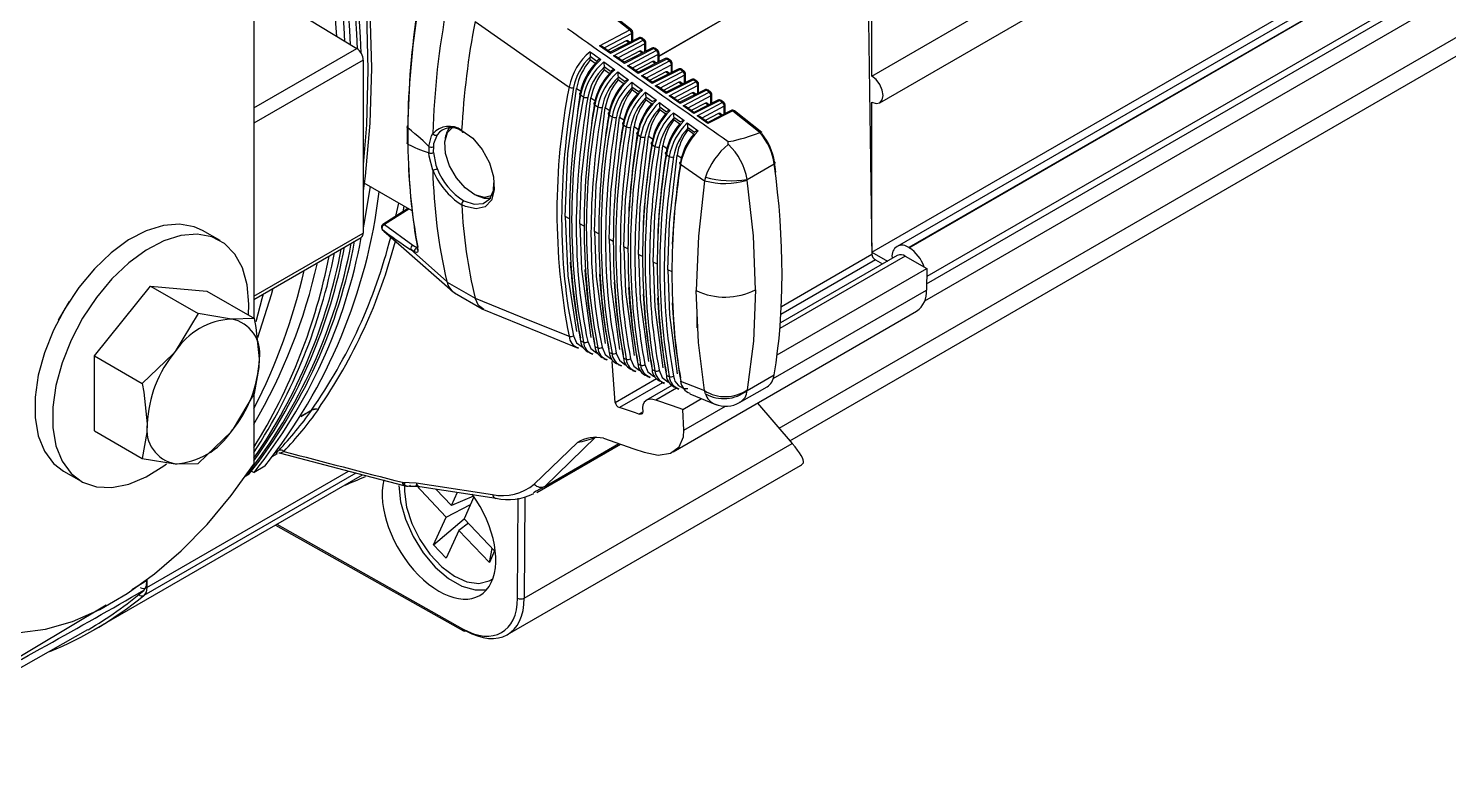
# Model space of a CAD drawing. Extents: x 6 to 134, y 1 to 99.
# Drawn here: x 20.308 to 24.779, y 10.179 to 12.484 of the extents above; entities that cross this region are included whole.
import ezdxf

# ---------------------------------------------------------------- set-up
doc = ezdxf.new("R2010")
doc.units = 0
doc.header["$MEASUREMENT"] = 0
doc.layers.add('OBJECT', color=7, linetype='CONTINUOUS')

msp = doc.modelspace()

# ---------------------------------------------------------------- linework, layer by layer
at = {"layer": 'OBJECT'}
for p, q in [((21.018, 18.439), (21.018, 11.5714)), ((22.9636, 11.7798), (27.0331, 14.1291)), ((27.0651, 14.1198), (23.0425, 11.7977)), ((27.0907, 14.1093), (23.08, 11.7939)), ((23.0806, 11.7936), (27.0913, 14.1089)), ((23.1296, 11.6263), (27.372, 14.0754)), ((27.1863, 14.0413), (23.1359, 11.703)), ((22.6715, 11.2257), (27.5026, 14.0145)), ((22.7055, 11.1861), (27.5728, 13.9959)), ((23.1355, 11.6805), (27.2051, 14.0298)), ((22.9633, 12.3341), (24.7498, 13.3654)), ((22.9883, 12.2499), (24.7772, 13.2826)), ((22.2935, 12.3973), (22.9484, 12.7754)), ((22.2935, 12.397), (22.9487, 12.7753)), ((22.9487, 12.7753), (22.9637, 11.7735)), ((22.9633, 12.3341), (22.9633, 12.7423)), ((21.928, 12.6954), (22.2016, 12.4798)), ((22.2066, 12.4799), (21.9328, 12.6956)), ((21.1186, 12.5561), (21.3417, 12.4206)), ((22.1063, 12.4296), (22.2016, 12.4798)), ((22.1403, 12.4051), (22.1063, 12.4296)), ((22.2075, 12.468), (22.1212, 12.4225)), ((22.1899, 12.4454), (22.1319, 12.4148)), ((22.2296, 12.4543), (22.14, 12.409)), ((22.2354, 12.4532), (22.1403, 12.4051)), ((22.1502, 12.3981), (22.2431, 12.4471)), ((22.249, 12.4352), (22.1651, 12.391)), ((22.1985, 12.4386), (22.1899, 12.4454)), ((22.2016, 12.4401), (22.1949, 12.4454)), ((22.2075, 12.4431), (22.2075, 12.468)), ((22.2104, 12.4446), (22.2104, 12.472)), ((22.2431, 12.4471), (22.2354, 12.4532)), ((22.2481, 12.4471), (22.2403, 12.4532)), ((22.249, 12.4104), (22.249, 12.4352)), ((22.2519, 12.4119), (22.2519, 12.4393)), ((21.018, 12.2337), (21.3417, 12.4206)), ((21.3623, 12.3842), (21.018, 12.1854)), ((21.3623, 12.3842), (21.3623, 11.8399)), ((22.0972, 12.3802), (22.0767, 12.3952)), ((22.0767, 12.385), (22.0767, 12.394)), ((22.0967, 12.3706), (22.0767, 12.385)), ((22.14, 12.409), (22.1159, 12.4263)), ((22.1842, 12.3736), (22.1502, 12.3981)), ((22.1839, 12.3774), (22.1597, 12.3948)), ((22.2315, 12.4126), (22.1758, 12.3833)), ((22.2711, 12.4216), (22.1838, 12.3775)), ((22.2769, 12.4205), (22.1842, 12.3736)), ((22.194, 12.3665), (22.2847, 12.4143)), ((22.2906, 12.4025), (22.2089, 12.3594)), ((22.3126, 12.3889), (22.2277, 12.3459)), ((22.3184, 12.3878), (22.228, 12.3421)), ((22.24, 12.4059), (22.2315, 12.4126)), ((22.2431, 12.4074), (22.2364, 12.4127)), ((22.2847, 12.4143), (22.2769, 12.4205)), ((22.2896, 12.4144), (22.2818, 12.4205)), ((22.2906, 12.3778), (22.2906, 12.4025)), ((22.2935, 12.3792), (22.2935, 12.4065)), ((22.3262, 12.3816), (22.3184, 12.3878)), ((22.3312, 12.3817), (22.3233, 12.3878)), ((22.1411, 12.3484), (22.1205, 12.3633)), ((22.1206, 12.3535), (22.1206, 12.362)), ((22.1406, 12.3391), (22.1206, 12.3535)), ((22.228, 12.3421), (22.194, 12.3665)), ((22.2277, 12.3459), (22.2036, 12.3633)), ((22.273, 12.3799), (22.2196, 12.3517)), ((22.2378, 12.335), (22.3262, 12.3816)), ((22.3321, 12.3698), (22.2528, 12.3279)), ((22.3146, 12.3472), (22.2635, 12.3202)), ((22.3541, 12.3562), (22.2715, 12.3144)), ((22.3599, 12.3551), (22.2718, 12.3106)), ((22.2815, 12.3732), (22.273, 12.3799)), ((22.2846, 12.3747), (22.278, 12.3799)), ((22.2817, 12.3035), (22.3678, 12.3489)), ((22.323, 12.3405), (22.3146, 12.3472)), ((22.3261, 12.342), (22.3195, 12.3472)), ((22.3321, 12.3451), (22.3321, 12.3698)), ((22.335, 12.3465), (22.335, 12.3738)), ((22.3678, 12.3489), (22.3599, 12.3551)), ((22.3727, 12.3489), (22.3648, 12.3551)), ((22.3765, 12.3138), (22.3765, 12.3411)), ((22.0338, 12.2952), (22.0491, 12.2851)), ((22.185, 12.3165), (22.1643, 12.3315)), ((22.1644, 12.322), (22.1644, 12.33)), ((22.1844, 12.3076), (22.1644, 12.322)), ((22.2289, 12.2845), (22.2082, 12.2996)), ((22.2083, 12.2904), (22.2083, 12.298)), ((22.2718, 12.3106), (22.2378, 12.335)), ((22.2715, 12.3144), (22.2474, 12.3318)), ((22.3157, 12.279), (22.2817, 12.3035)), ((22.3154, 12.2829), (22.2912, 12.3002)), ((22.3737, 12.337), (22.2966, 12.2964)), ((22.3561, 12.3144), (22.3073, 12.2887)), ((22.3957, 12.3235), (22.3154, 12.2829)), ((22.4014, 12.3224), (22.3157, 12.279)), ((22.3255, 12.272), (22.4093, 12.3161)), ((22.4152, 12.3043), (22.3404, 12.2649)), ((22.3645, 12.3078), (22.3561, 12.3144)), ((22.3676, 12.3093), (22.3611, 12.3145)), ((22.3737, 12.3124), (22.3737, 12.337)), ((22.4093, 12.3161), (22.4014, 12.3224)), ((22.4143, 12.3162), (22.4064, 12.3224)), ((22.4152, 12.2797), (22.4152, 12.3043)), ((22.4181, 12.2812), (22.4181, 12.3083)), ((22.0464, 12.2745), (22.0554, 12.2682)), ((22.079, 12.2651), (22.0942, 12.255)), ((22.2282, 12.2761), (22.2083, 12.2904)), ((22.2728, 12.2525), (22.252, 12.2677)), ((22.2521, 12.2589), (22.2521, 12.2659)), ((22.2721, 12.2446), (22.2521, 12.2589)), ((22.3595, 12.2475), (22.3255, 12.272)), ((22.3592, 12.2513), (22.3351, 12.2687)), ((22.3976, 12.2817), (22.3511, 12.2572)), ((22.4372, 12.2908), (22.3592, 12.2514)), ((22.4429, 12.2897), (22.3595, 12.2475)), ((22.3694, 12.2404), (22.4509, 12.2834)), ((22.4568, 12.2716), (22.3843, 12.2333)), ((22.406, 12.2751), (22.3976, 12.2817)), ((22.4091, 12.2766), (22.4026, 12.2817)), ((22.4787, 12.2581), (22.403, 12.2198)), ((22.4844, 12.257), (22.4034, 12.216)), ((22.4132, 12.2089), (22.4924, 12.2507)), ((22.4509, 12.2834), (22.4429, 12.2897)), ((22.4558, 12.2835), (22.4479, 12.2897)), ((22.4568, 12.247), (22.4568, 12.2716)), ((22.4596, 12.2485), (22.4596, 12.2756)), ((22.4924, 12.2507), (22.4844, 12.257)), ((22.4974, 12.2507), (22.4894, 12.257)), ((22.9633, 11.7985), (22.9633, 12.2524)), ((22.0913, 12.2433), (22.1004, 12.237)), ((22.1242, 12.2351), (22.1394, 12.225)), ((22.1363, 12.2121), (22.1454, 12.2058)), ((22.1694, 12.205), (22.1846, 12.195)), ((22.3167, 12.2205), (22.2958, 12.2358)), ((22.2959, 12.2274), (22.2959, 12.2338)), ((22.3159, 12.213), (22.2959, 12.2274)), ((22.4034, 12.216), (22.3694, 12.2404)), ((22.4031, 12.2198), (22.3789, 12.2372)), ((22.4392, 12.249), (22.395, 12.2256)), ((22.4472, 12.1845), (22.4132, 12.2089)), ((22.4469, 12.1883), (22.4228, 12.2057)), ((22.4983, 12.2388), (22.4281, 12.2018)), ((22.4807, 12.2162), (22.4388, 12.1941)), ((22.4476, 12.2424), (22.4392, 12.249)), ((22.4506, 12.2439), (22.4441, 12.249)), ((22.5202, 12.2254), (22.4469, 12.1883)), ((22.5259, 12.2243), (22.4472, 12.1845)), ((22.4891, 12.2097), (22.4807, 12.2162)), ((22.4921, 12.2112), (22.4857, 12.2163)), ((22.4983, 12.2143), (22.4983, 12.2388)), ((22.5012, 12.2158), (22.5012, 12.2429)), ((22.5259, 12.2243), (22.6121, 12.1564)), ((22.6167, 12.1567), (22.5309, 12.2243)), ((21.5001, 12.1744), (21.5001, 12.1236)), ((21.5026, 12.1705), (21.5026, 12.1705)), ((21.5026, 12.1705), (21.5026, 12.1197)), ((21.6721, 12.163), (21.6721, 12.163)), ((22.1813, 12.181), (22.1904, 12.1746)), ((22.2147, 12.1751), (22.2298, 12.1651)), ((22.3606, 12.1885), (22.3396, 12.2038)), ((22.3398, 12.1959), (22.3398, 12.2017)), ((22.3598, 12.1815), (22.3398, 12.1959)), ((22.4045, 12.1564), (22.3834, 12.1718)), ((22.3836, 12.1643), (22.3836, 12.1695)), ((22.4036, 12.15), (22.3836, 12.1643)), ((21.5026, 12.1197), (21.5026, 12.1197)), ((22.2263, 12.1498), (22.2354, 12.1435)), ((22.2599, 12.1452), (22.275, 12.1352)), ((22.2713, 12.1187), (22.2805, 12.1123)), ((22.5115, 12.1189), (22.5115, 12.1283)), ((22.6121, 12.1564), (22.6118, 12.1562)), ((21.5685, 12.1127), (21.5685, 12.1127)), ((21.5685, 12.0928), (21.5685, 12.0928)), ((22.3051, 12.1153), (22.3205, 12.1052)), ((22.3164, 12.0875), (22.3256, 12.0812)), ((22.3504, 12.0855), (22.3644, 12.0763)), ((22.3614, 12.0564), (22.4363, 12.0047)), ((22.5707, 12.0086), (22.656, 12.0578)), ((21.5162, 11.9096), (21.3655, 11.9966)), ((22.4397, 12.0163), (22.4363, 12.0047)), ((22.571, 12.0064), (22.5707, 12.0086)), ((21.5029, 11.9173), (21.4238, 11.8669)), ((21.5059, 11.9155), (21.4288, 11.8664)), ((21.4653, 11.8933), (21.4742, 11.9338)), ((21.4903, 11.9246), (21.4864, 11.9067)), ((21.6721, 11.9288), (21.6721, 11.9288)), ((22.0119, 11.8851), (21.9979, 11.8924)), ((20.9114, 11.8162), (20.8563, 11.848)), ((21.4223, 11.8513), (21.4214, 11.8522)), ((21.4223, 11.8513), (21.4276, 11.8461)), ((21.4288, 11.8664), (21.5183, 11.802)), ((22.0577, 11.8613), (22.044, 11.8684)), ((21.018, 11.6411), (21.3623, 11.8399)), ((21.018, 11.6309), (21.3561, 11.8261)), ((22.1035, 11.8375), (22.0902, 11.8444)), ((22.1493, 11.8137), (22.1364, 11.8204)), ((21.5114, 11.7886), (21.6253, 11.6876)), ((21.5236, 11.7807), (21.5114, 11.7886)), ((21.5183, 11.802), (21.5305, 11.7942)), ((22.1951, 11.7899), (22.1825, 11.7964)), ((22.2416, 11.7657), (22.2287, 11.7724)), ((23.0685, 11.7671), (22.6739, 11.5394)), ((23.0435, 11.7696), (22.6753, 11.5571)), ((22.6784, 11.6088), (22.9637, 11.7735)), ((22.9636, 11.7795), (23.0121, 11.7515)), ((23.027, 11.7633), (23.027, 11.76)), ((23.0685, 11.7671), (23.1363, 11.728)), ((23.0806, 11.7936), (23.08, 11.7939)), ((22.2881, 11.7415), (22.2748, 11.7484)), ((22.3346, 11.7174), (22.321, 11.7244)), ((22.6652, 11.456), (23.1363, 11.728)), ((22.9743, 11.7553), (22.6771, 11.5838)), ((22.9743, 11.7553), (22.9965, 11.7425)), ((23.1363, 11.728), (23.1352, 11.6603)), ((20.5159, 11.4531), (20.6927, 11.673)), ((20.6927, 11.673), (20.8431, 11.5862)), ((20.6927, 11.673), (20.8695, 11.6572)), ((21.6253, 11.6876), (21.6262, 11.6855)), ((21.6262, 11.6855), (21.7142, 11.6346)), ((20.8695, 11.6572), (21.0198, 11.5704)), ((21.6499, 11.6516), (21.7369, 11.6014)), ((21.7142, 11.6346), (21.7142, 11.6348)), ((22.6531, 11.382), (23.1352, 11.6603)), ((20.8431, 11.5862), (20.7705, 11.4671)), ((22.3381, 11.1515), (23.1042, 11.5937)), ((21.0198, 11.5704), (20.9473, 11.5691)), ((22.4138, 11.5411), (22.4138, 11.577)), ((22.0464, 11.5003), (22.0554, 11.4967)), ((20.5159, 11.4531), (20.6663, 11.3662)), ((20.5159, 11.2173), (20.5159, 11.4531)), ((22.0748, 11.4625), (22.0843, 11.4587)), ((22.0913, 11.4822), (22.1004, 11.4786)), ((22.1363, 11.4641), (22.1454, 11.4604)), ((22.1813, 11.446), (22.1904, 11.4423)), ((22.1199, 11.4442), (22.1294, 11.4403)), ((22.1552, 11.3067), (22.1457, 11.4355)), ((22.1649, 11.4258), (22.1745, 11.4219)), ((22.21, 11.4074), (22.2196, 11.4035)), ((22.2263, 11.4279), (22.2354, 11.4243)), ((22.2713, 11.4099), (22.2805, 11.4062)), ((22.1552, 11.3067), (22.2857, 11.3821)), ((22.3047, 11.3688), (22.1693, 11.2906)), ((22.3336, 11.3598), (22.2515, 11.3124)), ((22.2551, 11.389), (22.2647, 11.3851)), ((22.3001, 11.3706), (22.3098, 11.3667)), ((22.3164, 11.3918), (22.3256, 11.3881)), ((22.3614, 11.3738), (22.4363, 11.3438)), ((22.547, 11.3062), (22.6336, 11.3562)), ((22.5707, 11.3444), (22.656, 11.3936)), ((21.018, 11.3315), (21.018, 11.1125)), ((22.3479, 11.3511), (22.2833, 11.3139)), ((22.3452, 11.3522), (22.3549, 11.3483)), ((22.3686, 11.2848), (22.4273, 11.3187)), ((22.3903, 11.3338), (22.4744, 11.2995)), ((22.4397, 11.3338), (22.4363, 11.3438)), ((22.571, 11.3462), (22.5707, 11.3444)), ((21.2003, 11.2818), (21.1655, 11.2617)), ((21.1663, 11.2631), (21.1992, 11.282)), ((21.2199, 11.2847), (21.2211, 11.2845)), ((22.2296, 11.27), (22.242, 11.2771)), ((22.2415, 11.2904), (22.2421, 11.277)), ((22.3717, 11.2195), (22.3686, 11.2848)), ((22.3717, 11.2195), (22.503, 11.2953)), ((22.6037, 11.3048), (22.7128, 11.1775)), ((20.5159, 11.2173), (20.6663, 11.1305)), ((20.8431, 11.1147), (20.9473, 11.2156)), ((21.8692, 10.6905), (22.7128, 11.1775)), ((22.0947, 11.1985), (21.9334, 11.042)), ((21.9334, 11.042), (22.1673, 11.177)), ((21.0913, 11.1444), (21.0771, 11.1362)), ((21.9085, 11.0233), (22.172, 11.1754)), ((20.4188, 11.0902), (20.474, 11.0584)), ((20.6663, 11.1305), (20.7705, 11.1135)), ((20.6811, 10.7236), (21.3159, 11.0901)), ((21.011, 11.0907), (21.0185, 11.0864)), ((21.0524, 11.106), (21.0185, 11.0864)), ((21.8162, 10.5757), (22.7384, 11.1081)), ((20.5146, 10.5904), (21.3601, 11.0785)), ((21.3387, 11.084), (20.6714, 10.6989)), ((20.9915, 11.074), (21.0008, 11.0793)), ((20.9918, 11.0743), (20.9931, 11.0756)), ((20.9931, 11.0756), (21.0036, 11.0817)), ((21.4853, 11.0552), (21.5284, 11.0535)), ((21.6234, 10.9459), (21.5274, 11.0474)), ((21.54, 11.042), (21.7803, 11.0047)), ((21.591, 11.034), (21.6399, 10.9824)), ((21.6399, 10.9824), (21.6586, 11.0236)), ((21.709, 11.0117), (21.6399, 10.9824)), ((21.7109, 11.009), (21.6798, 10.9403)), ((21.7802, 11.0043), (21.7796, 11.0044)), ((21.8481, 10.6905), (21.8496, 11.0051)), ((21.8707, 11.0084), (21.8692, 10.6905)), ((21.9064, 11.0269), (21.8983, 11.0224)), ((21.9334, 11.042), (21.9064, 11.0269)), ((21.6234, 10.9459), (21.7003, 10.9857)), ((21.0863, 10.9205), (21.678, 10.5872)), ((21.0906, 10.923), (21.6749, 10.5939)), ((21.5836, 10.8581), (21.6234, 10.9459)), ((21.5836, 10.8581), (21.6798, 10.9405)), ((21.6932, 10.9261), (21.6632, 10.9039)), ((21.6798, 10.9403), (21.7758, 10.8389)), ((21.6632, 10.9039), (21.6234, 10.816)), ((21.7593, 10.8025), (21.6632, 10.9039)), ((21.6234, 10.816), (21.5836, 10.8581)), ((21.7593, 10.8025), (21.7684, 10.8467)), ((21.7758, 10.8389), (21.7593, 10.8025)), ((20.6335, 10.7181), (20.6803, 10.7461)), ((20.6812, 10.7492), (20.6811, 10.7236)), ((21.7646, 10.7474), (21.7699, 10.7505)), ((20.0563, 10.3721), (20.5529, 10.6697))]:
    msp.add_line(p, q, dxfattribs=at)
at = {"layer": 'OBJECT', "flags": 128}
for points in [[(21.018, 14.0464), (21.0824, 13.8843), (21.1528, 13.6874), (21.2144, 13.4907), (21.2669, 13.295), (21.3102, 13.1012), (21.344, 12.9099), (21.3683, 12.722), (21.3829, 12.5382), (21.3878, 12.3594), (21.3829, 12.1861), (21.3683, 12.0193), (21.3623, 11.9728)], [(21.018, 14.0148), (21.0719, 13.8782), (21.1423, 13.6813), (21.2038, 13.4846), (21.2564, 13.2889), (21.2996, 13.0951), (21.3335, 12.9038), (21.3577, 12.7159), (21.3723, 12.5321), (21.3772, 12.3533), (21.3723, 12.1801), (21.3623, 12.0544)], [(21.7142, 12.5056), (21.8863, 12.3857), (22.0104, 12.2994)], [(22.0762, 12.4108), (22.0902, 12.4006), (22.1101, 12.3861)], [(22.0767, 12.3952), (22.0767, 12.3951), (22.0767, 12.394)], [(22.1199, 12.3789), (22.1339, 12.3687), (22.1538, 12.3541)], [(22.1205, 12.3633), (22.1205, 12.3632), (22.1206, 12.362)], [(22.1637, 12.347), (22.1777, 12.3367), (22.1976, 12.3222)], [(21.9979, 11.8924), (22.0068, 12.09), (22.0338, 12.2952)], [(22.1643, 12.3315), (22.1644, 12.3313), (22.1644, 12.33)], [(22.2074, 12.315), (22.2214, 12.3048), (22.2413, 12.2902)], [(22.2082, 12.2996), (22.2082, 12.2993), (22.2083, 12.298)], [(22.9633, 12.2524), (22.9768, 12.2477), (22.9883, 12.2499), (22.996, 12.2588), (22.9987, 12.2728), (22.996, 12.29), (22.9883, 12.3077), (22.9768, 12.3232), (22.9633, 12.3341)], [(22.0457, 12.281), (22.0445, 12.2805), (22.0436, 12.2798), (22.0431, 12.279), (22.043, 12.2781), (22.0433, 12.2772), (22.044, 12.2763), (22.045, 12.2753), (22.0464, 12.2745)], [(22.044, 11.8684), (22.0491, 12.0161), (22.079, 12.2651)], [(22.0907, 12.2499), (22.0895, 12.2493), (22.0886, 12.2486), (22.0881, 12.2478), (22.088, 12.2469), (22.0882, 12.246), (22.0889, 12.2451), (22.09, 12.2442), (22.0913, 12.2433)], [(22.2511, 12.283), (22.2651, 12.2727), (22.285, 12.2581)], [(22.252, 12.2677), (22.252, 12.2672), (22.2521, 12.2659)], [(22.2949, 12.2509), (22.3088, 12.2407), (22.3288, 12.226)], [(22.0902, 11.8444), (22.0953, 11.992), (22.1242, 12.2351)], [(22.1357, 12.2187), (22.1345, 12.2182), (22.1336, 12.2175), (22.1331, 12.2166), (22.1329, 12.2158), (22.1332, 12.2148), (22.1339, 12.2139), (22.1349, 12.213), (22.1363, 12.2121)], [(22.1364, 11.8204), (22.1415, 11.968), (22.1694, 12.205)], [(22.2958, 12.2358), (22.2959, 12.2352), (22.2959, 12.2338)], [(22.3386, 12.2188), (22.3526, 12.2086), (22.3725, 12.1939)], [(21.5026, 12.1705), (21.5008, 12.1722), (21.5001, 12.1741), (21.5001, 12.1744)], [(21.7698, 11.958), (21.769, 11.9576), (21.7437, 11.9522), (21.7139, 11.9607), (21.6834, 11.9818), (21.6557, 12.0132), (21.6343, 12.051), (21.6217, 12.0906), (21.6194, 12.1272), (21.6277, 12.1565), (21.6448, 12.1745)], [(21.6721, 12.163), (21.7068, 12.1381), (21.737, 12.1026), (21.7597, 12.0606), (21.7728, 12.0168), (21.7748, 11.9763), (21.7656, 11.9438), (21.7458, 11.9229), (21.7176, 11.9159), (21.684, 11.9233), (21.6721, 11.9288)], [(21.6721, 12.163), (21.6723, 12.1604), (21.6733, 12.1585), (21.6749, 12.1576), (21.677, 12.1576), (21.6785, 12.1582), (21.6788, 12.1584)], [(22.1807, 12.1876), (22.1795, 12.187), (22.1786, 12.1863), (22.178, 12.1855), (22.1779, 12.1846), (22.1782, 12.1837), (22.1789, 12.1827), (22.1799, 12.1818), (22.1813, 12.181)], [(22.1825, 11.7964), (22.1876, 11.944), (22.2147, 12.1751)], [(22.3396, 12.2038), (22.3397, 12.2031), (22.3398, 12.2017)], [(22.3823, 12.1867), (22.3963, 12.1764), (22.4162, 12.1618)], [(22.3834, 12.1718), (22.3835, 12.171), (22.3836, 12.1695)], [(21.5026, 12.1197), (21.5008, 12.1214), (21.5001, 12.1233), (21.5001, 12.1236)], [(21.5685, 12.1127), (21.5772, 12.146), (21.5812, 12.1529)], [(21.5945, 12.1486), (21.5839, 12.1203), (21.5829, 12.1117)], [(22.2257, 12.1564), (22.2245, 12.1559), (22.2236, 12.1552), (22.2231, 12.1543), (22.2229, 12.1534), (22.2232, 12.1525), (22.2239, 12.1516), (22.2249, 12.1506), (22.2263, 12.1498)], [(22.2287, 11.7724), (22.2338, 11.92), (22.2599, 12.1452)], [(22.2707, 12.1253), (22.2695, 12.1247), (22.2686, 12.124), (22.2681, 12.1232), (22.268, 12.1223), (22.2683, 12.1214), (22.2689, 12.1204), (22.27, 12.1195), (22.2713, 12.1187)], [(22.6121, 12.1564), (22.6144, 12.1571), (22.6161, 12.157), (22.6166, 12.1566)], [(21.5812, 12.0381), (21.5697, 12.0818), (21.5685, 12.0928)], [(21.5829, 12.1117), (21.5828, 12.0954), (21.5829, 12.0932)], [(21.5829, 12.0932), (21.5909, 12.0534), (21.5945, 12.043)], [(22.2748, 11.7484), (22.28, 11.8961), (22.3051, 12.1153)], [(22.3158, 12.0942), (22.3146, 12.0936), (22.3137, 12.0929), (22.3131, 12.0921), (22.313, 12.0912), (22.3133, 12.0902), (22.314, 12.0893), (22.315, 12.0884), (22.3164, 12.0875)], [(22.321, 11.7244), (22.3262, 11.8722), (22.3504, 12.0855)], [(22.3609, 12.0631), (22.3596, 12.0625), (22.3587, 12.0618), (22.3582, 12.061), (22.3581, 12.06), (22.3584, 12.0591), (22.359, 12.0581), (22.3601, 12.0572), (22.3614, 12.0564)], [(22.656, 12.0578), (22.6572, 12.0586), (22.6581, 12.0594), (22.6587, 12.0603), (22.6589, 12.0612), (22.6588, 12.0621), (22.6583, 12.0629), (22.6575, 12.0636), (22.6564, 12.0642)], [(21.3837, 11.9861), (21.3645, 11.8677), (21.3623, 11.8563)], [(21.6788, 11.9416), (21.7113, 11.9306), (21.7395, 11.9326), (21.7606, 11.9477), (21.7726, 11.9743), (21.7737, 11.9979)], [(22.4363, 12.0047), (22.4171, 11.8297), (22.4105, 11.6585)], [(22.5969, 11.6613), (22.5904, 11.8308), (22.571, 12.0064)], [(21.7172, 11.9591), (21.743, 11.95), (21.7636, 11.9497)], [(21.9979, 11.8924), (22.0068, 11.705), (22.0338, 11.5303)], [(20.8563, 11.848), (20.8304, 11.8597), (20.7841, 11.8683), (20.7331, 11.864), (20.6791, 11.8471), (20.6237, 11.818), (20.5687, 11.7776), (20.516, 11.7274), (20.4671, 11.6689), (20.4238, 11.6039), (20.3873, 11.5346), (20.3588, 11.4632), (20.3393, 11.392), (20.3294, 11.3232), (20.3294, 11.2592), (20.3393, 11.2019), (20.3588, 11.1532), (20.3873, 11.1146), (20.4188, 11.0902)], [(21.4288, 11.8664), (21.4268, 11.8651), (21.4249, 11.8635), (21.4233, 11.8614), (21.422, 11.8592), (21.4213, 11.8569), (21.4211, 11.8548), (21.4214, 11.8528), (21.4223, 11.8513)], [(22.044, 11.8684), (22.0491, 11.7265), (22.079, 11.5114)], [(21.0007, 11.5814), (21.0021, 11.6158), (20.9971, 11.6768), (20.9823, 11.73), (20.9583, 11.7738), (20.9257, 11.8068), (20.8856, 11.8279), (20.8393, 11.8365), (20.7883, 11.8322), (20.7342, 11.8152), (20.6788, 11.7861), (20.6239, 11.7458), (20.5711, 11.6956), (20.5223, 11.637), (20.4789, 11.572), (20.4424, 11.5028), (20.414, 11.4314), (20.3945, 11.3601), (20.3846, 11.2914), (20.3846, 11.2274), (20.3945, 11.1701), (20.414, 11.1214), (20.4424, 11.0828), (20.4789, 11.0556), (20.5223, 11.0407), (20.5711, 11.0386), (20.6239, 11.0492), (20.6788, 11.0724), (20.7342, 11.1072), (20.743, 11.1138)], [(21.4274, 11.8459), (21.4812, 11.7984), (21.6442, 11.6558)], [(22.0902, 11.8444), (22.0953, 11.7026), (22.1242, 11.4924)], [(22.1364, 11.8204), (22.1415, 11.6787), (22.1694, 11.4733)], [(21.5342, 11.7863), (21.5344, 11.782), (21.5329, 11.7792), (21.5301, 11.7783), (21.5261, 11.7793), (21.5236, 11.7807)], [(21.5317, 11.7899), (21.5317, 11.7897), (21.5318, 11.7891), (21.5318, 11.7891)], [(22.1825, 11.7964), (22.1876, 11.6547), (22.2147, 11.4542)], [(22.2287, 11.7724), (22.2338, 11.6307), (22.2599, 11.4351)], [(22.2748, 11.7484), (22.28, 11.6066), (22.3051, 11.416)], [(22.321, 11.7244), (22.3262, 11.5825), (22.3504, 11.3967)], [(20.4366, 11.6247), (20.4063, 11.5731), (20.4023, 11.5653)], [(21.0251, 11.5609), (21.0445, 11.634), (21.048, 11.6483)], [(21.03, 11.5108), (21.0731, 11.6459), (21.0786, 11.6659)], [(21.7142, 11.6348), (21.8863, 11.565), (22.0104, 11.5148)], [(21.7422, 11.5994), (21.7246, 11.6121), (21.7142, 11.6346)], [(22.4363, 11.3438), (22.4171, 11.4954), (22.4105, 11.6585)], [(22.5969, 11.6613), (22.5904, 11.4994), (22.571, 11.3462)], [(20.9473, 11.5691), (20.9409, 11.5698), (20.8431, 11.5862)], [(21.7359, 11.6014), (21.921, 11.5253), (22.0392, 11.4771)], [(21.0356, 11.4434), (21.0254, 11.5428), (21.0198, 11.5704)], [(22.024, 11.5166), (22.0339, 11.4942), (22.0515, 11.4814), (22.055, 11.4813)], [(22.0689, 11.4985), (22.0788, 11.476), (22.0963, 11.4631), (22.1001, 11.4629)], [(20.7705, 11.4671), (20.7641, 11.4593), (20.6663, 11.3662)], [(22.1139, 11.4803), (22.1237, 11.4577), (22.1411, 11.4448), (22.1451, 11.4445)], [(22.1589, 11.4622), (22.1686, 11.4395), (22.186, 11.4264), (22.1902, 11.426)], [(21.0198, 11.3346), (21.0347, 11.4162), (21.0356, 11.4434)], [(22.204, 11.4441), (22.2136, 11.4213), (22.2308, 11.4081), (22.2354, 11.4076)], [(22.249, 11.426), (22.2585, 11.4031), (22.2757, 11.3898), (22.2805, 11.3892)], [(22.2941, 11.4079), (22.3035, 11.3849), (22.3206, 11.3715), (22.3257, 11.3708)], [(20.6663, 11.3662), (20.6719, 11.3387), (20.6821, 11.2393)], [(20.9473, 11.2156), (20.9534, 11.2234), (21.0198, 11.3346)], [(22.2833, 11.3139), (22.2686, 11.3167), (22.2557, 11.3145), (22.2465, 11.3078), (22.2419, 11.2975), (22.2415, 11.2904)], [(22.3686, 11.2848), (22.3353, 11.2962), (22.2833, 11.3139)], [(22.2296, 11.27), (22.2189, 11.2737), (22.1693, 11.2906)], [(22.2421, 11.277), (22.2416, 11.2735), (22.2397, 11.2709), (22.2367, 11.2694), (22.2329, 11.2692), (22.2296, 11.27)], [(20.6821, 11.2393), (20.6812, 11.2121), (20.6663, 11.1305)], [(21.9007, 11.049), (21.9279, 11.0755), (22.0364, 11.1809)], [(22.1185, 11.1938), (22.2145, 11.1608), (22.247, 11.1496)], [(22.247, 11.1496), (22.291, 11.1411), (22.3293, 11.1473), (22.3566, 11.1672), (22.3703, 11.1979), (22.3717, 11.2195)], [(21.0913, 11.1444), (21.089, 11.1445), (21.0895, 11.1473), (21.096, 11.1554)], [(21.1127, 11.1524), (21.1044, 11.148), (21.102, 11.1467), (21.1022, 11.1468)], [(21.1022, 11.1467), (21.341, 11.0834), (21.4939, 11.0442)], [(20.1341, 10.6023), (20.205, 10.5855), (20.2815, 10.5824), (20.3624, 10.5931), (20.4466, 10.6173), (20.5326, 10.6548), (20.6194, 10.7048), (20.7055, 10.7668), (20.7896, 10.8397), (20.8706, 10.9225), (20.947, 11.0139), (21.018, 11.1125)], [(20.7705, 11.1135), (20.7767, 11.113), (20.8431, 11.1147)], [(22.7383, 11.1083), (22.7423, 11.1105), (22.7479, 11.1161)], [(21.0036, 11.0817), (21.002, 11.0802), (21.0008, 11.0793)], [(21.4748, 11.0452), (21.4799, 10.9934), (21.495, 10.9386), (21.5193, 10.8842), (21.5512, 10.8331), (21.5889, 10.7885), (21.6303, 10.7528), (21.6729, 10.7282), (21.7143, 10.7161), (21.7503, 10.7168)], [(21.4925, 11.0521), (21.4919, 11.0267), (21.4988, 10.9771), (21.5153, 10.9255), (21.5403, 10.8749), (21.5723, 10.8286), (21.6093, 10.7895), (21.649, 10.7601), (21.6888, 10.7422), (21.7263, 10.7369), (21.7591, 10.7445), (21.77, 10.7509)], [(21.5075, 11.0425), (21.5314, 11.0427), (21.5398, 11.0408)], [(21.5284, 11.0535), (21.5771, 11.0459), (21.7688, 11.0165)], [(20.6803, 10.7461), (20.6789, 10.7277), (20.6712, 10.7151)], [(20.6811, 10.7236), (20.6785, 10.709), (20.6714, 10.6989)], [(19.7586, 10.179), (19.968, 10.2925), (20.4956, 10.5916)]]:
    msp.add_lwpolyline(points, dxfattribs=at)
at = {"layer": 'OBJECT'}
for centre, radius, start, end in [((16.8851, 12.2381), 4.4734, 2.1551, 22.5009), ((16.8752, 12.2302), 4.4731, 2.4157, 22.1595), ((16.8882, 12.2219), 4.4392, 2.7166, 21.5193), ((16.8791, 12.2111), 4.4316, 3.0007, 20.9442), ((16.9562, 12.2231), 4.329, 3.1218, 20.2358), ((24.1404, 12.1392), 2.638, 171.097, 179.3183), ((24.1345, 12.0754), 2.5544, 169.1947, 178.262), ((24.2783, 12.0167), 2.6104, 169.2043, 176.7876), ((54.8319, 58.616), 56.619, 234.56522, 235.19119), ((22.2041, 12.476), 0.00458, 57.76, 123.2656), ((22.1926, 12.468), 0.0149, 359.9859, 52.9411), ((22.2004, 12.472), 0.01, 0, 51.7639), ((22.2055, 12.4724), 0.00492, 294.3893, 354.9647), ((22.2341, 12.4454), 0.01, 51.7639, 116.8224), ((22.2316, 12.4494), 0.00536, 45.9568, 112.0957), ((22.2379, 12.4494), 0.00458, 57.7622, 123.2579), ((22.2457, 12.4433), 0.00458, 57.7546, 123.271), ((22.2342, 12.4352), 0.0149, 359.9824, 52.9447), ((22.2419, 12.4393), 0.01, 0, 51.7639), ((22.247, 12.4397), 0.00492, 294.3893, 354.9647), ((21.3161, 12.382), 0.0463, 2.6742, 56.4596), ((22.1991, 12.2632), 0.1921, 129.7748, 169.1225), ((22.1999, 12.2639), 0.1791, 133.427, 169.1084), ((22.2237, 12.2596), 0.1932, 139.5173, 169.3629), ((22.24, 12.2379), 0.197, 131.2237, 169.2887), ((22.2103, 12.4072), 0.1342, 178.4269, 185.1266), ((22.1095, 12.3703), 0.0158, 87.9481, 140.9613), ((22.2756, 12.4127), 0.01, 51.7639, 116.8224), ((22.2732, 12.4166), 0.00536, 45.9571, 112.0955), ((22.2794, 12.4167), 0.00458, 57.7624, 123.2631), ((22.2872, 12.4105), 0.00458, 57.7638, 123.2646), ((22.2757, 12.4025), 0.0149, 359.9828, 52.9447), ((22.2835, 12.4065), 0.01, 0, 51.7639), ((22.2886, 12.407), 0.00492, 294.3861, 354.9679), ((22.3172, 12.38), 0.01, 51.7639, 116.8224), ((22.3147, 12.3839), 0.00536, 45.9578, 112.0893), ((22.3209, 12.384), 0.00458, 57.7635, 123.2607), ((22.2253, 12.2476), 0.1827, 134.7552, 169.4523), ((22.2445, 12.2321), 0.1925, 130.3255, 169.1958), ((22.2449, 12.2331), 0.1792, 133.9576, 169.2223), ((22.2683, 12.23), 0.1926, 140.1129, 169.4927), ((22.2704, 12.2167), 0.1827, 135.2881, 169.5602), ((22.2852, 12.2069), 0.1973, 131.7549, 169.3776), ((22.2899, 12.2011), 0.1929, 130.8846, 169.2704), ((22.2461, 12.3758), 0.1262, 178.5829, 185.6631), ((22.1535, 12.3381), 0.0161, 88.6943, 140.2276), ((22.2806, 12.3443), 0.117, 178.6759, 186.2684), ((22.3287, 12.3778), 0.00458, 57.7624, 123.2631), ((22.3173, 12.3698), 0.0149, 359.9833, 52.9438), ((22.325, 12.3738), 0.01, 0, 51.7639), ((22.3301, 12.3742), 0.00492, 294.3861, 354.9679), ((22.3587, 12.3473), 0.01, 51.7639, 116.8224), ((22.3562, 12.3512), 0.00536, 45.9465, 112.0976), ((22.3624, 12.3513), 0.00458, 57.7609, 123.2675), ((22.3703, 12.345), 0.00458, 57.7624, 123.2631), ((22.3588, 12.337), 0.0149, 359.9852, 52.9377), ((22.3665, 12.3411), 0.01, 360, 51.7639), ((22.3716, 12.3415), 0.00492, 294.4354, 354.9139), ((23.9962, 11.9071), 2.0242, 168.8247, 191.1753), ((22.0195, 12.3168), 0.0195, 242.4834, 283.3555), ((22.29, 12.2023), 0.1791, 134.4953, 169.3409), ((22.3129, 12.2005), 0.1918, 140.7173, 169.6277), ((22.3155, 12.1859), 0.1828, 135.8309, 169.6695), ((22.3305, 12.176), 0.1976, 132.2928, 169.4697), ((22.3354, 12.1701), 0.1933, 131.4508, 169.3478), ((22.335, 12.1715), 0.179, 135.0405, 169.464), ((22.1975, 12.3057), 0.0164, 89.6363, 139.297), ((22.3186, 12.3128), 0.1113, 178.86, 186.791), ((22.4002, 12.3146), 0.01, 51.7639, 116.8224), ((22.3977, 12.3185), 0.00536, 45.9425, 112.1024), ((22.4039, 12.3186), 0.00458, 57.7648, 123.2621), ((22.4118, 12.3123), 0.00458, 57.7551, 123.2705), ((22.4004, 12.3043), 0.0149, 359.9818, 52.9411), ((22.4081, 12.3083), 0.01, 0, 51.7639), ((22.4132, 12.3088), 0.00492, 294.4354, 354.9139), ((24.1652, 11.8874), 2.1539, 169.6469, 190.3531), ((24.0421, 11.8825), 2.0238, 169.0114, 190.9886), ((22.0644, 12.2855), 0.0194, 242.5117, 283.5785), ((22.3574, 12.1711), 0.191, 141.3308, 169.7687), ((22.3606, 12.1551), 0.1828, 136.3843, 169.7805), ((22.3758, 12.1452), 0.1977, 132.8362, 169.5666), ((22.3808, 12.1391), 0.1937, 132.026, 169.4267), ((22.3799, 12.1408), 0.1789, 135.5938, 169.5913), ((22.4018, 12.1418), 0.19, 141.9551, 169.9152), ((22.421, 12.1143), 0.1979, 133.3857, 169.6677), ((22.2414, 12.2735), 0.0167, 90.3083, 138.636), ((22.4262, 12.1082), 0.194, 132.6091, 169.5086), ((22.3566, 12.2812), 0.1055, 179.0276, 187.3381), ((22.2853, 12.2412), 0.0169, 91.0097, 137.9448), ((22.3949, 12.2495), 0.1001, 179.1977, 187.892), ((22.4417, 12.2819), 0.01, 51.7639, 116.8224), ((22.4392, 12.2858), 0.00536, 45.9537, 112.0966), ((22.4454, 12.2858), 0.00458, 57.7638, 123.2646), ((22.4534, 12.2796), 0.00458, 57.7638, 123.2646), ((22.4419, 12.2716), 0.0149, 359.9823, 52.9411), ((22.4496, 12.2756), 0.01, 0, 51.7639), ((22.4547, 12.276), 0.00492, 294.3825, 354.9669), ((22.4832, 12.2492), 0.01, 51.7639, 116.8224), ((22.4807, 12.2531), 0.00536, 45.9544, 112.0904), ((22.4869, 12.2531), 0.00458, 57.7628, 123.2641), ((22.4949, 12.2468), 0.00458, 57.7638, 123.2646), ((22.4835, 12.2388), 0.0149, 359.9864, 52.9411), ((22.4912, 12.2429), 0.01, 0, 51.7639), ((24.206, 11.8628), 2.1487, 169.7985, 190.2015), ((24.088, 11.8578), 2.0235, 169.1978, 190.8022), ((22.1093, 12.2542), 0.0194, 242.5394, 283.8035), ((24.2468, 11.8381), 2.1434, 169.9507, 190.0493), ((24.1339, 11.8331), 2.0232, 169.3847, 190.6153), ((22.1543, 12.2229), 0.0193, 242.5658, 284.0298), ((22.4056, 12.1244), 0.1828, 136.9488, 169.893), ((22.4248, 12.1101), 0.1787, 136.1554, 169.7232), ((22.4461, 12.1126), 0.189, 142.5895, 170.0692), ((22.4507, 12.0936), 0.1827, 137.5245, 170.0073), ((22.4661, 12.0835), 0.1979, 133.9408, 169.7738), ((22.4716, 12.0772), 0.1943, 133.2008, 169.5934), ((22.3293, 12.2089), 0.0172, 91.7697, 137.1952), ((22.4338, 12.2178), 0.0952, 179.3739, 188.4484), ((22.4963, 12.2433), 0.00492, 294.3867, 354.9672), ((22.5247, 12.2165), 0.01, 51.7639, 116.8224), ((22.5222, 12.2202), 0.00551, 46.9735, 111.0706), ((22.5284, 12.2203), 0.00473, 58.9352, 122.0932), ((21.5046, 12.1741), 0.00451, 119.8049, 177.0485), ((21.6325, 12.1081), 0.0677, 54.2333, 139.126), ((21.6396, 12.1152), 0.0561, 54.3743, 143.4169), ((21.6984, 12.1273), 0.0789, 146.4945, 179.215), ((24.2874, 11.8135), 2.138, 170.1028, 189.8972), ((24.1799, 11.8085), 2.0229, 169.5717, 190.4283), ((22.1992, 12.1917), 0.0192, 242.5965, 284.2537), ((22.4697, 12.0794), 0.1784, 136.7255, 169.8605), ((22.4903, 12.0834), 0.1879, 143.2364, 170.2293), ((22.4958, 12.0629), 0.1827, 138.1127, 170.1228), ((22.5113, 12.0527), 0.198, 134.5046, 169.8831), ((22.5169, 12.0463), 0.1945, 133.8009, 169.6811), ((22.5145, 12.0488), 0.1781, 137.3046, 170.0028), ((22.5344, 12.0544), 0.1867, 143.8982, 170.3947), ((22.3732, 12.1765), 0.0174, 92.4423, 136.5313), ((22.5563, 12.022), 0.1979, 135.0752, 169.9974), ((22.473, 12.186), 0.0907, 179.5549, 189.0071), ((22.4172, 12.1441), 0.0177, 93.1147, 135.8663), ((23.482, 12.1391), 1.9794, 180.5601, 190.2663), ((21.5821, 12.1528), 0.000849, 173.0427, 212.7678), ((21.5902, 12.1585), 0.0108, 214.7374, 293.7263), ((24.3283, 11.7889), 2.1327, 170.2565, 189.7435), ((24.2258, 11.7839), 2.0226, 169.7588, 190.2412), ((22.2442, 12.1604), 0.0191, 242.6289, 284.4759), ((24.369, 11.7643), 2.1274, 170.4108, 189.5892), ((22.5408, 12.0321), 0.1826, 138.7133, 170.2403), ((22.6577, 11.9401), 0.231, 129.266, 160.7458), ((22.378, 11.9762), 0.1954, 9.5222, 46.8933), ((21.5765, 12.1242), 0.014, 235.2053, 296.8796), ((21.5753, 12.1076), 0.0163, 245.5932, 297.9276), ((24.2716, 11.7592), 2.0222, 169.9449, 190.0551), ((22.2892, 12.1292), 0.019, 242.6535, 284.7044), ((24.4098, 11.7397), 2.1221, 170.5656, 189.4344), ((24.3176, 11.7346), 2.022, 170.1321, 189.8679), ((22.3343, 12.098), 0.0189, 242.6858, 284.9285), ((21.5815, 12.0382), 0.000331, 123.6328, 199.3519), ((23.2922, 12.0755), 1.7114, 181.2508, 193.0977), ((21.5769, 12.0725), 0.0343, 277.3883, 300.7967), ((21.7955, 12.1233), 0.2303, 201.6004, 237.5979), ((21.788, 12.1181), 0.2075, 201.202, 238.2662), ((24.4506, 11.7151), 2.1168, 170.7213, 189.2787), ((22.5008, 12.2363), 0.2404, 254.4512, 286.9926), ((22.5223, 12.3034), 0.2988, 253.9498, 279.329), ((19.71, 12.1724), 1.7144, 321.5376, 353.2043), ((21.6873, 11.9289), 0.0152, 123.8084, 180.4508), ((23.334, 12.0167), 1.6642, 183.027, 193.2676), ((21.4292, 11.8584), 0.01, 122.53, 218.7631), ((22.0009, 12.5788), 0.9295, 231.507, 238.2275), ((21.426, 11.8627), 0.00465, 51.6267, 117.1845), ((19.6788, 12.1117), 1.6735, 321.7482, 349.54), ((19.6894, 12.1178), 1.6735, 321.7482, 349.54), ((19.7171, 12.1277), 1.6666, 321.3359, 349.5805), ((19.822, 12.2426), 1.6791, 325.1033, 345.67), ((19.8527, 12.2341), 1.6645, 325.2227, 345.384), ((21.348, 11.8381), 0.0144, 304.1589, 7.1532), ((19.6267, 12.1091), 1.7057, 324.6537, 349.413), ((19.6086, 12.1053), 1.7135, 325.3345, 349.3828), ((19.5376, 12.1116), 1.7659, 326.96, 349.0874), ((19.507, 12.1058), 1.7801, 328.0853, 349.0474), ((21.5254, 11.7899), 0.014, 120.3014, 185.5062), ((21.5376, 11.7821), 0.014, 120.2995, 185.5057), ((21.5371, 11.7911), 0.00559, 191.5056, 238.5061), ((22.9868, 11.7748), 0.0231, 183.2295, 237.3478), ((23.0593, 11.7686), 0.0328, 50.7969, 189.214), ((23.0539, 11.7472), 0.0247, 53.7651, 114.9243), ((23.0181, 11.6962), 0.1157, 18.4478, 57.3108), ((19.4996, 12.1294), 1.7606, 329.5926, 347.4339), ((19.4196, 12.1173), 1.8007, 332.5786, 347.3326), ((21.6739, 11.6941), 0.0485, 190.2465, 240.5544), ((22.5009, 11.8475), 0.2094, 244.4367, 297.2954), ((23.0612, 11.6543), 0.0743, 305.3583, 4.6079), ((20.9609, 11.3414), 0.2282, 93.4296, 146.5651), ((20.9271, 11.4611), 0.1099, 350.7485, 79.453), ((22.0157, 11.527), 0.0132, 246.6379, 308.8028), ((22.0512, 11.5172), 0.0409, 183.3736, 253.4039), ((22.0881, 11.5038), 0.0419, 184.7403, 252.2341), ((22.0607, 11.5088), 0.0133, 246.6042, 308.6307), ((22.0965, 11.4992), 0.0412, 183.5209, 253.3147), ((21.0654, 11.2216), 0.3837, 140.2279, 177.3607), ((22.1333, 11.4856), 0.0421, 184.575, 252.146), ((22.1057, 11.4907), 0.0133, 246.572, 308.4581), ((22.1419, 11.4812), 0.0416, 183.6963, 253.1248), ((22.1785, 11.4674), 0.0423, 184.4098, 252.0391), ((22.1507, 11.4727), 0.0133, 246.5387, 308.2855), ((22.1874, 11.4633), 0.0421, 183.8972, 252.8345), ((22.2237, 11.4492), 0.0426, 184.24, 251.9186), ((20.6523, 11.4611), 0.3837, 320.228, 357.3606), ((22.1957, 11.4546), 0.0133, 246.5076, 308.1105), ((22.233, 11.4454), 0.0427, 184.1205, 252.4475), ((22.269, 11.431), 0.0428, 184.0719, 251.7788), ((22.2408, 11.4365), 0.0134, 246.4772, 307.9339), ((22.2786, 11.4276), 0.0433, 184.3595, 251.9693), ((22.3142, 11.4128), 0.043, 183.901, 251.626), ((22.2858, 11.4185), 0.0134, 246.4419, 307.7602), ((22.3244, 11.4097), 0.044, 184.6105, 251.4022), ((22.3595, 11.3946), 0.0432, 183.7292, 251.4579), ((22.3309, 11.4004), 0.0134, 246.4113, 307.5825), ((22.3702, 11.3919), 0.0448, 184.8747, 250.7438), ((22.3817, 11.3931), 0.0427, 184.4401, 272.5654), ((22.4048, 11.3765), 0.0435, 183.5555, 251.2767), ((22.5019, 11.4472), 0.1224, 237.6269, 304.3984), ((22.4975, 11.4348), 0.1163, 240.183, 309.0108), ((22.4842, 11.3453), 0.046, 194.4406, 252.183), ((22.5286, 11.3449), 0.0421, 295.6749, 359.3061), ((20.1673, 12.0276), 1.2741, 316.7993, 324.1726), ((20.1791, 12.029), 1.2806, 316.8038, 324.4526), ((21.2133, 11.2534), 0.0319, 78.0665, 116.3884), ((21.2147, 11.2513), 0.0338, 79.1512, 115.3095), ((22.1754, 11.3102), 0.0205, 189.7403, 252.8184), ((22.5034, 11.383), 0.0883, 247.7532, 299.7059), ((20.7906, 11.2216), 0.1099, 170.7481, 259.4534), ((20.7568, 11.3413), 0.2282, 273.4295, 326.5651), ((22.0131, 11.3635), 0.184, 277.2693, 296.3168), ((22.0948, 11.0772), 0.119, 78.5176, 119.3763), ((21.1023, 11.1422), 0.0146, 44.3345, 115.1144), ((21.0986, 11.1369), 0.0102, 69.8934, 102.8431), ((32.1288, 52.6265), 42.9122, 255.12494, 255.63911), ((21.4982, 11.0561), 0.0129, 183.6811, 250.3745), ((21.5039, 11.0634), 0.0203, 203.7661, 269.6342), ((21.5011, 11.073), 0.03, 255.5753, 275.0779), ((21.5024, 11.0579), 0.0148, 275.2859, 304.165), ((21.5437, 11.0567), 0.0156, 191.8295, 255.7348), ((21.7996, 11.1754), 0.1619, 259.016, 308.652), ((21.9219, 11.0684), 0.0287, 222.4439, 293.5342), ((21.7845, 11.0197), 0.016, 191.3869, 252.4193), ((21.8189, 11.1739), 0.1734, 256.9512, 297.414), ((8.3086, 32.1591), 24.7523, 298.33375, 299.96363), ((19.927, 11.6084), 1.1754, 292.4427, 309.3008), ((19.9058, 11.6122), 1.1793, 300.0247, 310.4675), ((20.6656, 10.7117), 0.0141, 223.8651, 294.5128), ((20.6705, 10.7435), 0.0226, 242.1667, 297.8546), ((21.8587, 10.7104), 0.0225, 242.136, 297.9349), ((21.6823, 10.5933), 0.00742, 174.9065, 234.7993), ((21.681, 10.594), 0.00742, 246.4187, 306.3184)]:
    msp.add_arc(centre, radius, start, end, dxfattribs=at)
for centre, major_axis, ratio, start_param, end_param in [((22.9371, 13.1398), (0.9767, 2.0021), 0.525016, 2.109283, 2.305521), ((22.1051, 12.4218), (0.0141, -0.001), 0.559485, 0.734923, 1.521949), ((22.1895, 12.4369), (0.00494, 0.00879), 0.568104, 6.194257, 7.004066), ((22.1391, 12.3973), (0.0009, 0.0117), 0.071971, 5.452479, 6.239505), ((22.1489, 12.3903), (0.0141, -0.001), 0.559485, 0.734923, 1.521949), ((22.2311, 12.4042), (0.00494, 0.00879), 0.568104, 6.194257, 7.004066), ((22.1829, 12.3658), (0.0009, 0.0117), 0.071971, 5.452479, 6.239505), ((22.1928, 12.3587), (0.0141, -0.001), 0.559485, 0.734923, 1.521949), ((22.2268, 12.3343), (0.0009, 0.0117), 0.071971, 5.452479, 6.239505), ((22.2726, 12.3714), (0.00494, 0.00879), 0.568104, 6.194257, 7.004066), ((22.3141, 12.3387), (0.00494, 0.00879), 0.568104, 6.194257, 7.004066), ((23.5685, 12.7834), (1.1233, 1.9121), 0.582398, 2.143158, 2.577949), ((22.2366, 12.3272), (0.0141, -0.001), 0.559485, 0.734923, 1.521949), ((22.2706, 12.3028), (0.0009, 0.0117), 0.071971, 5.452479, 6.239505), ((22.2805, 12.2957), (0.0141, -0.001), 0.559485, 0.734923, 1.521949), ((22.3557, 12.306), (0.00494, 0.00879), 0.568104, 6.194257, 7.004066), ((23.6123, 12.7581), (1.1217, 1.9093), 0.582398, 2.146521, 2.574586), ((23.5641, 12.7876), (1.094, 1.9283), 0.572321, 2.13731, 2.166983), ((23.6079, 12.7623), (1.0924, 1.9255), 0.572321, 2.140675, 2.173857), ((22.3144, 12.2712), (0.0009, 0.0117), 0.071971, 5.452479, 6.239505), ((22.3243, 12.2642), (0.0141, -0.001), 0.559485, 0.734923, 1.521949), ((22.3583, 12.2397), (0.0009, 0.0117), 0.071971, 5.452479, 6.239505), ((22.3972, 12.2732), (0.00494, 0.00879), 0.568104, 6.194257, 7.004066), ((22.4388, 12.2405), (0.00494, 0.00879), 0.568104, 6.194257, 7.004066), ((23.6562, 12.7328), (1.12, 1.9065), 0.582398, 2.149892, 2.571215), ((23.6518, 12.737), (1.0908, 1.9226), 0.572321, 2.144048, 2.18183), ((22.3681, 12.2326), (0.0141, -0.001), 0.559485, 0.734923, 1.521949), ((22.4021, 12.2082), (0.0009, 0.0117), 0.071971, 5.452479, 6.239505), ((22.412, 12.2011), (0.0141, -0.001), 0.559485, 0.734923, 1.521949), ((22.4803, 12.2078), (0.00494, 0.00879), 0.568104, 6.194257, 7.004066), ((7.4746, 21.1726), (14.1054, -9.0791), 0.012142, 0.048936, 0.112898), ((23.7, 12.7075), (1.1184, 1.9037), 0.582398, 2.153271, 2.567836), ((23.7439, 12.6822), (1.1167, 1.9009), 0.582398, 2.156658, 2.564449), ((23.6956, 12.7117), (1.0892, 1.9198), 0.572321, 2.147429, 2.191507), ((22.446, 12.1767), (0.0009, 0.0117), 0.071971, 5.452479, 6.239505), ((7.4746, 21.1726), (14.1054, -9.0791), 0.012142, 6.185918, 6.24988), ((23.7394, 12.6864), (1.0876, 1.917), 0.572321, 2.150818, 2.29594), ((23.7877, 12.6569), (1.1151, 1.898), 0.582398, 2.160053, 2.561054), ((23.7833, 12.6611), (1.086, 1.9142), 0.572321, 2.154215, 2.296337), ((24.1063, 12.9737), (1.6104, 0.8416), 0.051024, 3.256373, 3.497487), ((22.5765, 12.0906), (-0.0558, 0.1063), 0.548821, 4.130778, 5.067399), ((22.584, 12.0944), (-0.0508, 0.0976), 0.546171, 4.132561, 5.054095), ((21.6638, 12.0414), (-0.0659, 0.1269), 0.54529, 0.724385, 0.89521), ((23.8315, 12.6316), (1.1135, 1.8952), 0.582398, 2.163457, 2.55765), ((23.8271, 12.6358), (1.0844, 1.9113), 0.572321, 2.15762, 2.296908), ((23.8754, 12.6062), (1.1118, 1.8924), 0.582398, 2.166868, 2.554239), ((22.9371, 13.1398), (0.9767, 2.0021), 0.525016, 2.373266, 2.529682), ((23.871, 12.6104), (1.0828, 1.9085), 0.572321, 2.161034, 2.297801), ((21.1734, 12.6765), (-1.0403, 1.9967), 0.546312, 3.768959, 4.132467), ((21.1809, 12.6804), (-1.0353, 1.9881), 0.546171, 4.115838, 4.132561), ((23.5641, 12.7876), (1.094, 1.9283), 0.572321, 2.422794, 2.566341), ((23.6079, 12.7623), (1.0924, 1.9255), 0.572321, 2.422791, 2.562976), ((23.6518, 12.737), (1.0908, 1.9226), 0.572321, 2.417411, 2.559603), ((23.6956, 12.7117), (1.0892, 1.9198), 0.572321, 2.418022, 2.556222), ((23.7394, 12.6864), (1.0876, 1.917), 0.572321, 2.414283, 2.552833), ((23.7833, 12.6611), (1.086, 1.9142), 0.572321, 2.412602, 2.549436), ((23.8271, 12.6358), (1.0844, 1.9113), 0.572321, 2.405638, 2.546031), ((23.871, 12.6104), (1.0828, 1.9085), 0.572321, 2.400985, 2.542617), ((22.5765, 11.4618), (-0.0558, 0.1063), 0.548821, 3.163545, 3.76727), ((22.529, 11.2874), (0.2175, -0.1741), 0.16121, 0.067674, 0.705146), ((19.6675, 14.1546), (-1.8275, 3.0149), 0.577207, 3.037779, 3.072097), ((21.6007, 10.9138), (-0.1296, 0.2138), 0.577207, 0.515989, 4.852847), ((21.6727, 10.7928), (-0.127, 0.2095), 0.577207, 2.343938, 3.897281), ((21.6832, 10.7991), (-0.1345, 0.2225), 0.577226, 2.344649, 3.897993)]:
    msp.add_ellipse(centre, major_axis=major_axis, ratio=ratio, start_param=start_param, end_param=end_param, dxfattribs=at)

doc.saveas('drawing.dxf')
